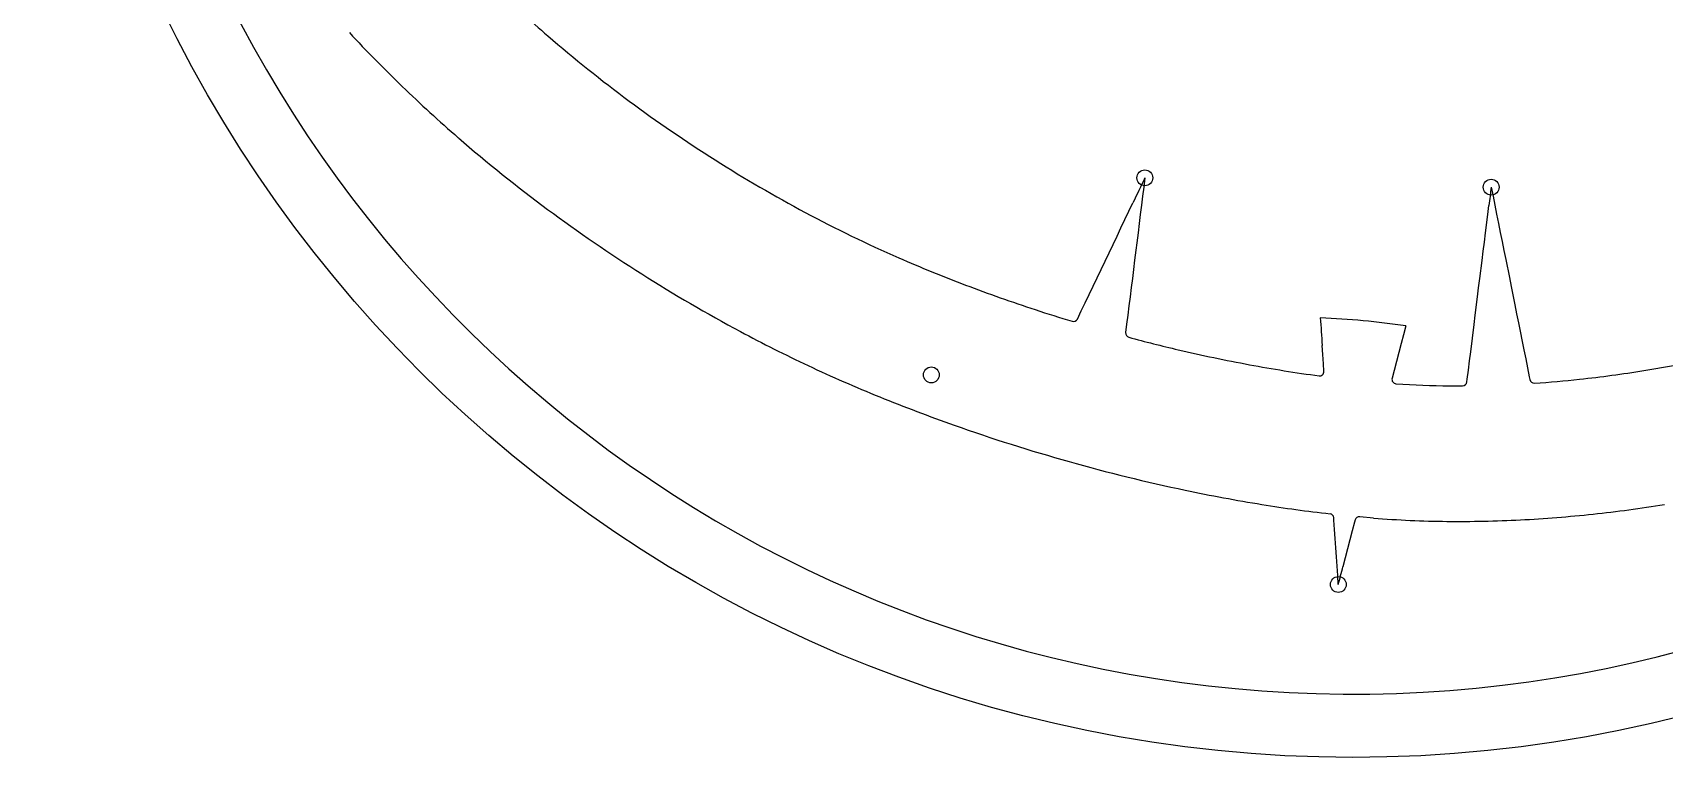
# Model space of a CAD drawing. Header units: millimetres. Extents: x -76 to 76, y -76 to 76.
# Drawn here: x -76.5 to 18, y -76.5 to -34.5 of the extents above; entities that cross this region are included whole.
import ezdxf

# ---------------------------------------------------------------- set-up
doc = ezdxf.new("R2010")
doc.units = ezdxf.units.MM
for name, color, linetype in [('CUT_INNER', 6, 'Continuous'), ('CUT_OUTER', 1, 'Continuous'), ('ENGRAVE', 7, 'Continuous')]:
    doc.layers.add(name, color=color, linetype=linetype)

msp = doc.modelspace()

# ---------------------------------------------------------------- linework, layer by layer
at = {"layer": 'CUT_INNER'}
for points in [[(-12.056, -42.9), (-12.056, -42.905), (-12.121, -43.429), (-12.187, -43.96), (-12.252, -44.49), (-12.318, -45.021), (-12.384, -45.551), (-12.45, -46.082), (-12.647, -47.673), (-12.713, -48.203), (-12.779, -48.734), (-12.845, -49.264), (-12.91, -49.795), (-12.976, -50.325), (-13.042, -50.856), (-13.108, -51.386), (-13.167, -51.869)], [(8.015, -43.439), (8.016, -43.444), (8.12, -43.962), (8.226, -44.486), (8.331, -45.01), (8.436, -45.534), (8.541, -46.058), (8.646, -46.582), (8.752, -47.106), (8.857, -47.63), (9.067, -48.678), (9.172, -49.202), (9.383, -50.25), (9.488, -50.774), (9.593, -51.298), (9.909, -52.871), (10.014, -53.395), (10.224, -54.443), (10.255, -54.597)], [(-15.963, -51.082), (-15.741, -50.616), (-15.51, -50.134), (-15.28, -49.651), (-15.05, -49.169), (-14.819, -48.687), (-14.589, -48.205), (-14.128, -47.24), (-13.668, -46.275), (-13.437, -45.793), (-13.207, -45.311), (-12.977, -44.828), (-12.746, -44.346)], [(6.607, -54.732), (6.626, -54.576), (6.692, -54.046), (6.758, -53.515), (6.825, -52.985), (7.023, -51.394), (7.089, -50.863), (7.221, -49.803), (7.287, -49.272), (7.354, -48.742), (7.486, -47.681), (7.552, -47.151), (7.618, -46.62), (7.684, -46.09), (7.817, -45.029), (7.883, -44.498)], [(3.063, -51.477), (3.062, -51.483), (2.929, -51.994), (2.794, -52.511), (2.659, -53.029), (2.524, -53.546), (2.39, -54.063), (2.271, -54.519)], [(-1.678, -54.114), (-1.707, -53.678), (-1.743, -53.145), (-1.779, -52.611)], [(5.602, -54.956), (6.36, -54.951)], [(-0.844, -66.476), (-0.845, -66.471), (-0.88, -65.944), (-0.916, -65.41), (-0.952, -64.877), (-0.988, -64.344), (-1.024, -63.81), (-1.06, -63.277), (-1.096, -62.744), (-1.105, -62.605)], [(0.131, -62.734), (0.099, -62.856), (-0.036, -63.373), (-0.171, -63.891), (-0.305, -64.408), (-0.44, -64.925), (-0.575, -65.442)], [(1.194, -62.623), (0.396, -62.548)]]:
    msp.add_lwpolyline(points, dxfattribs=at)
for centre, radius, start, end in [((0, 0), 72.832, 190.89897, 59.46207), ((2.679, 22.306), 75.357, 226.08573, 229.11582), ((-0.537, 18.974), 78.586, 222.85451, 226.04457), ((5.654, 25.769), 79.922, 229.12886, 233.45772), ((2.642, 22.265), 83.161, 226.04154, 229.0757), ((7.237, 27.895), 82.573, 233.45374, 241.83937), ((5.36, 25.402), 87.312, 229.07691, 233.4322), ((1681.053, -852.673), 1876.792, 154.439346, 154.488256), ((1248.953, -198.984), 1250.648, 172.855525, 172.904435), ((7.239, 27.898), 90.436, 233.41812, 241.8063), ((3.367, 20.552), 74.272, 241.79763, 246.44307), ((7.92, 30.954), 85.627, 246.43247, 249.23262), ((10.954, 38.911), 94.143, 249.22301, 251.8283), ((-1.472, -0.573), 52.755, 251.27739, 253.72279), ((3116.884, 157.965), 3125.764, 183.833444, 183.862831), ((-4.24, -102.593), 51.635, 81.8685, 87.38759), ((3.552, 20.921), 82.545, 241.77387, 244.82239), ((-16.189, -50.974), 0.25, 253.70182, 334.47194), ((-12.919, -51.899), 0.25, 172.93171, 254.95302), ((4.961, 13.073), 67.638, 254.61423, 257.12039), ((10.929, 37.083), 92.375, 256.83155, 259.44548), ((5.725, 25.757), 87.845, 244.88141, 247.83322), ((9.116, 27.25), 82.376, 259.43227, 262.27433), ((4.137, 25.62), 80.702, 279.07527, 283.00055), ((-1.927, -54.131), 0.25, 263.04332, 3.85793), ((2.513, -54.582), 0.25, 165.39816, 266.49669), ((5.852, -10.024), 44.932, 265.71919, 269.68142), ((6.359, -54.701), 0.25, 270.35452, 352.89219), ((10.501, -54.548), 0.25, 191.35196, 273.79513), ((7.718, -7.179), 47.701, 273.36395, 276.52322), ((5.106, 19.656), 74.66, 276.17522, 279.06324), ((9.613, 35.257), 98.11, 247.82349, 250.51787), ((11.994, 41.96), 105.224, 250.51308, 254.31964), ((11.98, 41.742), 105.011, 254.29488, 258.08018), ((10.097, 32.886), 95.957, 258.08824, 260.78654), ((7.214, 14.421), 77.268, 260.70449, 263.65578), ((-1.355, -62.622), 0.25, 3.85793, 83.04332), ((5.796, 13.182), 76.009, 272.95115, 276.13557), ((5.116, 19.577), 82.44, 276.13026, 279.02489), ((0.373, -62.797), 0.25, 84.62864, 165.39816), ((6.084, -1.126), 61.691, 265.45369, 269.41178), ((6.159, 6.005), 68.822, 269.40966, 272.95676), ((-1210.896, 249.588), 1250.648, 345.361493, 345.410404)]:
    msp.add_arc(centre, radius, start, end, dxfattribs=at)
at = {"layer": 'CUT_OUTER'}
msp.add_circle((0, 0), 76.5, dxfattribs=at)
at = {"layer": 'ENGRAVE'}
for centre in [(-12.055, -42.899), (8.015, -43.438), (-24.426, -54.323), (-0.844, -66.477)]:
    msp.add_circle(centre, 0.459, dxfattribs=at)

doc.saveas('drawing.dxf')
